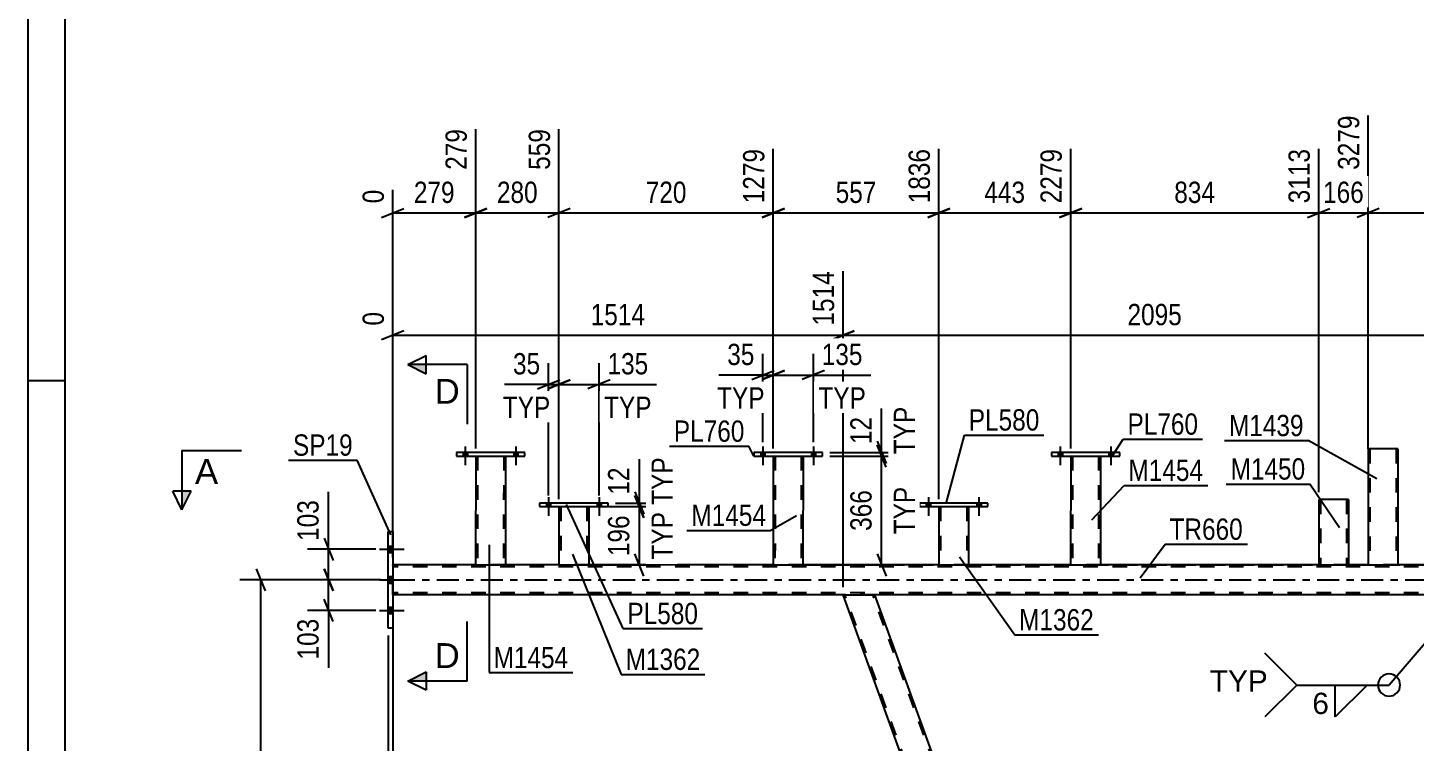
# Model space of a CAD drawing. Header units: millimetres. Extents: x -49 to 792, y -420 to 174.
# Drawn here: x -49.1 to 137.5, y -21.8 to 74.2 of the extents above; entities that cross this region are included whole.
import ezdxf

# ---------------------------------------------------------------- set-up
doc = ezdxf.new("R2010")
doc.units = ezdxf.units.MM
doc.linetypes.add('DXK_LINE_DOT2', pattern=[3.9198, 1.9599, -1.9599])
doc.linetypes.add('DXK_LINE_DOT3', pattern=[5.9187, 2.979, -0.9799, 0.9799, -0.9799])
doc.styles.add('Arial', font='ARIAL.TTF', dxfattribs={"height": 0.2})
doc.styles.add('Arial Narrow', font='ARIALN.TTF', dxfattribs={"height": 0.2})

# ---------------------------------------------------------------- blocks, each defined once
blk = doc.blocks.new('Unknown-122570535-1133')
at = {"color": 5, "linetype": 'Continuous'}
for p, q in [((-49.09, 173.75), (-49.09, -420.25)), ((-44.09, 168.75), (-44.09, -415.25)), ((-44.09, 26.75), (-49.09, 26.75))]:
    blk.add_line(p, q, dxfattribs=at)
blk = doc.blocks.new('Part-122570535-5252 - 5158')
at = {"color": 2, "linetype": 'Continuous'}
for p, q in [((124.5, 10.8), (124.5, 2)), ((128.5, 10.8), (124.5, 10.8)), ((128.5, 10.8), (128.5, 2)), ((124.5, 2), (128.5, 2))]:
    blk.add_line(p, q, dxfattribs=at)
at = {"color": 7, "linetype": 'DXK_LINE_DOT2'}
for p, q in [((124.74, 10.8), (124.74, 2)), ((128.24, 10.8), (128.26, 10.8)), ((128.26, 10.8), (128.26, 2)), ((128.24, 2), (128.21, 2)), ((128.24, 2), (128.21, 2)), ((128.26, 2), (128.24, 2)), ((128.24, 2), (128.26, 2))]:
    blk.add_line(p, q, dxfattribs=at)
blk = doc.blocks.new('Part-122570535-5257 - 5158')
at = {"color": 2, "linetype": 'Continuous'}
for p, q in [((88.55, 17.12), (88.55, 16.64)), ((97.75, 17.12), (88.55, 17.12)), ((97.75, 16.64), (97.75, 17.12)), ((88.55, 16.64), (97.75, 16.64))]:
    blk.add_line(p, q, dxfattribs=at)
blk = doc.blocks.new('Part-122570535-5328 - 5158')
at = {"color": 2, "linetype": 'Continuous'}
for p, q in [((104.94, -124), (60.54, -2)), ((60.54, -2), (64.8, -2)), ((107.65, -119.75), (64.8, -2))]:
    blk.add_line(p, q, dxfattribs=at)
at = {"color": 7, "linetype": 'DXK_LINE_DOT2'}
for p, q in [((105.2, -124), (60.8, -2)), ((108.95, -124), (64.54, -2))]:
    blk.add_line(p, q, dxfattribs=at)
blk = doc.blocks.new('Bolt-122570535-5348 - 5158')
at = {"linetype": 'Continuous'}
for points in [[(9.47, 16.64), (10.03, 16.64), (10.03, 17.12), (9.47, 17.12)], [(9.47, 16.64), (10.03, 16.64), (10.03, 17.12), (9.47, 17.12)], [(16.27, 16.64), (16.83, 16.64), (16.83, 17.12), (16.27, 17.12)], [(16.27, 16.64), (16.83, 16.64), (16.83, 17.12), (16.27, 17.12)]]:
    blk.add_hatch(color=1, dxfattribs=at).paths.add_polyline_path(points)
at = {"color": 1, "linetype": 'Continuous'}
for p, q in [((9.47, 17.12), (9.47, 16.64)), ((9.47, 17.12), (9.47, 16.64)), ((9.75, 17.92), (9.75, 15.4)), ((9.75, 17.92), (9.75, 15.4)), ((10.03, 17.12), (10.03, 16.64)), ((10.03, 17.12), (10.03, 16.64)), ((16.27, 17.12), (16.27, 16.64)), ((16.27, 17.12), (16.27, 16.64)), ((16.55, 17.92), (16.55, 15.4)), ((16.55, 17.92), (16.55, 15.4)), ((16.83, 17.12), (16.83, 16.64)), ((16.83, 17.12), (16.83, 16.64))]:
    blk.add_line(p, q, dxfattribs=at)
blk = doc.blocks.new('Part-122570535-5368 - 5158')
at = {"color": 2, "linetype": 'Continuous'}
for p, q in [((11.14, 2), (0, 2)), ((22.34, 2), (15.14, 2)), ((51.15, 2), (26.34, 2)), ((73.42, 2), (55.15, 2)), ((91.14, 2), (77.42, 2)), ((124.5, 2), (95.14, 2)), ((131.15, 2), (128.5, 2)), ((171.16, 2), (135.15, 2)), ((60.54, -2), (0, -2)), ((144.36, -2), (64.8, -2))]:
    blk.add_line(p, q, dxfattribs=at)
at = {"color": 7, "linetype": 'DXK_LINE_DOT2'}
for p, q in [((0, -2), (0, 2)), ((15.14, 2), (11.14, 2)), ((26.34, 2), (22.34, 2)), ((51.15, 2), (694.54, 2)), ((55.15, 2), (51.15, 2)), ((77.42, 2), (73.42, 2)), ((95.14, 2), (91.14, 2)), ((128.5, 2), (124.5, 2)), ((135.15, 2), (131.15, 2)), ((694.54, 1.76), (0, 1.76)), ((694.54, -1.76), (0, -1.76)), ((64.8, -2), (60.54, -2))]:
    blk.add_line(p, q, dxfattribs=at)
at = {"color": 7, "linetype": 'DXK_LINE_DOT3'}
blk.add_line((0, 0), (694.54, 0), dxfattribs=at)
blk = doc.blocks.new('Bolt-122570535-5424 - 5158')
at = {"linetype": 'Continuous'}
for points in [[(89.47, 16.64), (90.03, 16.64), (90.03, 17.12), (89.47, 17.12)], [(89.47, 16.64), (90.03, 16.64), (90.03, 17.12), (89.47, 17.12)], [(96.27, 16.64), (96.83, 16.64), (96.83, 17.12), (96.27, 17.12)], [(96.27, 16.64), (96.83, 16.64), (96.83, 17.12), (96.27, 17.12)]]:
    blk.add_hatch(color=1, dxfattribs=at).paths.add_polyline_path(points)
at = {"color": 1, "linetype": 'Continuous'}
for p, q in [((89.47, 17.12), (89.47, 16.64)), ((89.47, 17.12), (89.47, 16.64)), ((89.75, 17.92), (89.75, 15.4)), ((89.75, 17.92), (89.75, 15.4)), ((90.03, 17.12), (90.03, 16.64)), ((90.03, 17.12), (90.03, 16.64)), ((96.27, 17.12), (96.27, 16.64)), ((96.27, 17.12), (96.27, 16.64)), ((96.55, 17.92), (96.55, 15.4)), ((96.55, 17.92), (96.55, 15.4)), ((96.83, 17.12), (96.83, 16.64)), ((96.83, 17.12), (96.83, 16.64))]:
    blk.add_line(p, q, dxfattribs=at)
blk = doc.blocks.new('Part-122570535-5479 - 5158')
at = {"color": 2, "linetype": 'Continuous'}
for p, q in [((70.82, 10.32), (70.82, 9.84)), ((80.02, 10.32), (70.82, 10.32)), ((70.82, 9.84), (80.02, 9.84)), ((80.02, 9.84), (80.02, 10.32))]:
    blk.add_line(p, q, dxfattribs=at)
blk = doc.blocks.new('Part-122570535-5484 - 5158')
at = {"color": 2, "linetype": 'Continuous'}
for p, q in [((22.34, 9.84), (22.34, 2)), ((26.34, 9.84), (26.34, 2)), ((22.34, 2), (26.34, 2))]:
    blk.add_line(p, q, dxfattribs=at)
at = {"color": 7, "linetype": 'DXK_LINE_DOT2'}
for p, q in [((22.34, 9.84), (26.34, 9.84)), ((22.58, 9.84), (22.58, 2)), ((26.1, 9.84), (26.1, 2)), ((26.04, 2), (26.08, 2)), ((26.04, 2), (26.08, 2)), ((26.08, 2), (26.1, 2)), ((26.08, 2), (26.1, 2))]:
    blk.add_line(p, q, dxfattribs=at)
blk = doc.blocks.new('Part-122570535-5489 - 5158')
at = {"color": 2, "linetype": 'Continuous'}
for p, q in [((19.74, 10.32), (19.74, 9.84)), ((28.94, 10.32), (19.74, 10.32)), ((19.74, 9.84), (28.94, 9.84)), ((28.94, 9.84), (28.94, 10.32))]:
    blk.add_line(p, q, dxfattribs=at)
blk = doc.blocks.new('Bolt-122570535-5491 - 5158')
at = {"linetype": 'Continuous'}
for points in [[(71.74, 9.84), (72.3, 9.84), (72.3, 10.32), (71.74, 10.32)], [(71.74, 9.84), (72.3, 9.84), (72.3, 10.32), (71.74, 10.32)], [(78.54, 9.84), (79.1, 9.84), (79.1, 10.32), (78.54, 10.32)], [(78.54, 9.84), (79.1, 9.84), (79.1, 10.32), (78.54, 10.32)]]:
    blk.add_hatch(color=1, dxfattribs=at).paths.add_polyline_path(points)
at = {"color": 1, "linetype": 'Continuous'}
for p, q in [((71.74, 10.32), (71.74, 9.84)), ((71.74, 10.32), (71.74, 9.84)), ((72.02, 11.12), (72.02, 8.6)), ((72.02, 11.12), (72.02, 8.6)), ((72.3, 10.32), (72.3, 9.84)), ((72.3, 10.32), (72.3, 9.84)), ((78.54, 10.32), (78.54, 9.84)), ((78.54, 10.32), (78.54, 9.84)), ((78.82, 11.12), (78.82, 8.6)), ((78.82, 11.12), (78.82, 8.6)), ((79.1, 10.32), (79.1, 9.84)), ((79.1, 10.32), (79.1, 9.84))]:
    blk.add_line(p, q, dxfattribs=at)
blk = doc.blocks.new('Bolt-122570535-5524 - 5158')
at = {"linetype": 'Continuous'}
for points in [[(49.48, 16.64), (50.04, 16.64), (50.04, 17.12), (49.48, 17.12)], [(49.48, 16.64), (50.04, 16.64), (50.04, 17.12), (49.48, 17.12)], [(56.28, 16.64), (56.84, 16.64), (56.84, 17.12), (56.28, 17.12)], [(56.28, 16.64), (56.84, 16.64), (56.84, 17.12), (56.28, 17.12)]]:
    blk.add_hatch(color=1, dxfattribs=at).paths.add_polyline_path(points)
at = {"color": 1, "linetype": 'Continuous'}
for p, q in [((49.48, 17.12), (49.48, 16.64)), ((49.48, 17.12), (49.48, 16.64)), ((49.76, 17.92), (49.75, 15.4)), ((49.76, 17.92), (49.75, 15.4)), ((50.04, 17.12), (50.04, 16.64)), ((50.04, 17.12), (50.04, 16.64)), ((56.28, 17.12), (56.28, 16.64)), ((56.28, 17.12), (56.28, 16.64)), ((56.56, 17.92), (56.55, 15.4)), ((56.56, 17.92), (56.55, 15.4)), ((56.84, 17.12), (56.84, 16.64)), ((56.84, 17.12), (56.84, 16.64))]:
    blk.add_line(p, q, dxfattribs=at)
blk = doc.blocks.new('Bolt-122570535-5525 - 5158')
at = {"linetype": 'Continuous'}
for points in [[(20.66, 9.84), (21.22, 9.84), (21.22, 10.32), (20.66, 10.32)], [(20.66, 9.84), (21.22, 9.84), (21.22, 10.32), (20.66, 10.32)], [(27.46, 9.84), (28.02, 9.84), (28.02, 10.32), (27.46, 10.32)], [(27.46, 9.84), (28.02, 9.84), (28.02, 10.32), (27.46, 10.32)]]:
    blk.add_hatch(color=1, dxfattribs=at).paths.add_polyline_path(points)
at = {"color": 1, "linetype": 'Continuous'}
for p, q in [((20.66, 10.32), (20.66, 9.84)), ((20.66, 10.32), (20.66, 9.84)), ((20.94, 11.12), (20.94, 8.6)), ((20.94, 11.12), (20.94, 8.6)), ((21.22, 10.32), (21.22, 9.84)), ((21.22, 10.32), (21.22, 9.84)), ((27.46, 10.32), (27.46, 9.84)), ((27.46, 10.32), (27.46, 9.84)), ((27.74, 11.12), (27.74, 8.6)), ((27.74, 11.12), (27.74, 8.6)), ((28.02, 10.32), (28.02, 9.84)), ((28.02, 10.32), (28.02, 9.84))]:
    blk.add_line(p, q, dxfattribs=at)
blk = doc.blocks.new('Part-122570535-5530 - 5158')
at = {"color": 2, "linetype": 'Continuous'}
for p, q in [((73.42, 9.84), (73.42, 2)), ((77.42, 9.84), (77.42, 2)), ((73.42, 2), (77.42, 2))]:
    blk.add_line(p, q, dxfattribs=at)
at = {"color": 7, "linetype": 'DXK_LINE_DOT2'}
for p, q in [((73.42, 9.84), (77.42, 9.84)), ((73.66, 9.84), (73.66, 2)), ((77.18, 9.84), (77.18, 2)), ((77.12, 2), (77.16, 2)), ((77.12, 2), (77.16, 2)), ((77.16, 2), (77.18, 2)), ((77.16, 2), (77.18, 2))]:
    blk.add_line(p, q, dxfattribs=at)
blk = doc.blocks.new('Bolt-122570535-5547 - 5158')
at = {"linetype": 'Continuous'}
for points in [[(0, 3.66), (0, 4.54), (-0.64, 4.54), (-0.64, 3.66)], [(0, 3.66), (0, 4.54), (-0.64, 4.54), (-0.64, 3.66)], [(0, 3.66), (0, 4.54), (-0.64, 4.54), (-0.64, 3.66)], [(0, -0.44), (0, 0.44), (-0.64, 0.44), (-0.64, -0.44)], [(0, -0.44), (0, 0.44), (-0.64, 0.44), (-0.64, -0.44)], [(0, -4.54), (0, -3.66), (-0.64, -3.66), (-0.64, -4.54)], [(0, -4.54), (0, -3.66), (-0.64, -3.66), (-0.64, -4.54)], [(0, -4.54), (0, -3.66), (-0.64, -3.66), (-0.64, -4.54)]]:
    blk.add_hatch(color=1, dxfattribs=at).paths.add_polyline_path(points)
at = {"color": 1, "linetype": 'Continuous'}
for p, q in [((-1.8, 4.1), (1.52, 4.1)), ((-1.8, 4.1), (1.52, 4.1)), ((-1.8, 4.1), (1.52, 4.1)), ((-0.64, 4.54), (0, 4.54)), ((-0.64, 4.54), (0, 4.54)), ((-0.64, 4.54), (0, 4.54)), ((-0.64, 3.66), (0, 3.66)), ((-0.64, 3.66), (0, 3.66)), ((-0.64, 3.66), (0, 3.66)), ((-1.8, 0), (1.52, 0)), ((-0.64, 0.44), (0, 0.44)), ((-0.64, 0.44), (0, 0.44)), ((-1.8, 0), (1.52, 0)), ((-0.64, -0.44), (0, -0.44)), ((-0.64, -0.44), (0, -0.44)), ((-0.64, -3.66), (0, -3.66)), ((-0.64, -3.66), (0, -3.66)), ((-0.64, -3.66), (0, -3.66)), ((-1.8, -4.1), (1.52, -4.1)), ((-1.8, -4.1), (1.52, -4.1)), ((-1.8, -4.1), (1.52, -4.1)), ((-0.64, -4.54), (0, -4.54)), ((-0.64, -4.54), (0, -4.54)), ((-0.64, -4.54), (0, -4.54))]:
    blk.add_line(p, q, dxfattribs=at)
blk = doc.blocks.new('Part-122570535-5693 - 5158')
at = {"color": 2, "linetype": 'Continuous'}
for p, q in [((91.15, 16.64), (91.14, 2)), ((95.15, 16.64), (95.14, 2)), ((91.14, 2), (95.14, 2))]:
    blk.add_line(p, q, dxfattribs=at)
at = {"color": 7, "linetype": 'DXK_LINE_DOT2'}
for p, q in [((91.15, 16.64), (95.15, 16.64)), ((91.39, 16.64), (91.38, 2)), ((94.91, 16.64), (94.9, 2)), ((94.85, 2), (94.89, 2)), ((94.85, 2), (94.89, 2)), ((94.89, 2), (94.9, 2)), ((94.89, 2), (94.9, 2))]:
    blk.add_line(p, q, dxfattribs=at)
blk = doc.blocks.new('Part-122570535-5593 - 5158')
at = {"color": 2, "linetype": 'Continuous'}
for p, q in [((-0.64, -6.5), (-0.64, 6.5)), ((-0.64, 6.5), (0, 6.5)), ((0, 6.5), (0, -6.5)), ((0, -6.5), (-0.64, -6.5))]:
    blk.add_line(p, q, dxfattribs=at)
blk = doc.blocks.new('Part-122570535-5677 - 5158')
at = {"color": 2, "linetype": 'Continuous'}
for p, q in [((11.15, 16.64), (11.14, 2)), ((15.15, 16.64), (15.14, 2)), ((11.14, 2), (15.14, 2))]:
    blk.add_line(p, q, dxfattribs=at)
at = {"color": 7, "linetype": 'DXK_LINE_DOT2'}
for p, q in [((11.15, 16.64), (15.15, 16.64)), ((11.39, 16.64), (11.38, 2)), ((14.91, 16.64), (14.9, 2)), ((14.85, 2), (14.89, 2)), ((14.85, 2), (14.89, 2)), ((14.89, 2), (14.9, 2)), ((14.89, 2), (14.9, 2))]:
    blk.add_line(p, q, dxfattribs=at)
blk = doc.blocks.new('Part-122570535-5678 - 5158')
at = {"color": 2, "linetype": 'Continuous'}
for p, q in [((8.55, 17.12), (8.55, 16.64)), ((17.75, 17.12), (8.55, 17.12)), ((17.75, 16.64), (17.75, 17.12)), ((8.55, 16.64), (17.75, 16.64))]:
    blk.add_line(p, q, dxfattribs=at)
blk = doc.blocks.new('Part-122570535-5683 - 5158')
at = {"color": 2, "linetype": 'Continuous'}
for p, q in [((51.16, 16.64), (51.15, 2)), ((55.16, 16.64), (55.15, 2)), ((51.15, 2), (55.15, 2))]:
    blk.add_line(p, q, dxfattribs=at)
at = {"color": 7, "linetype": 'DXK_LINE_DOT2'}
for p, q in [((51.16, 16.64), (55.16, 16.64)), ((51.4, 16.64), (51.39, 2)), ((54.92, 16.64), (54.91, 2)), ((54.85, 2), (54.89, 2)), ((54.85, 2), (54.89, 2)), ((54.89, 2), (54.91, 2)), ((54.89, 2), (54.91, 2))]:
    blk.add_line(p, q, dxfattribs=at)
blk = doc.blocks.new('Part-122570535-5688 - 5158')
at = {"color": 2, "linetype": 'Continuous'}
for p, q in [((48.56, 17.12), (48.56, 16.64)), ((57.76, 17.12), (48.56, 17.12)), ((57.76, 16.64), (57.76, 17.12)), ((48.56, 16.64), (57.76, 16.64))]:
    blk.add_line(p, q, dxfattribs=at)
blk = doc.blocks.new('Part-122570535-5698 - 5158')
at = {"color": 2, "linetype": 'Continuous'}
for p, q in [((131.15, 17.6), (131.15, 2)), ((135.15, 17.6), (131.15, 17.6)), ((135.15, 17.6), (135.15, 2)), ((131.15, 2), (135.15, 2))]:
    blk.add_line(p, q, dxfattribs=at)
at = {"color": 7, "linetype": 'DXK_LINE_DOT2'}
for p, q in [((131.39, 17.6), (131.39, 2)), ((134.9, 17.6), (134.91, 17.6)), ((134.91, 17.6), (134.91, 2)), ((134.89, 2), (134.85, 2)), ((134.89, 2), (134.85, 2)), ((134.91, 2), (134.89, 2)), ((134.89, 2), (134.91, 2))]:
    blk.add_line(p, q, dxfattribs=at)
blk = doc.blocks.new('StraightDimension-122570535-6997 - 5158')
at = {"color": 7, "linetype": 'Continuous'}
blk.add_line((-0.64, -7.5), (-0.64, -165.41), dxfattribs=at)
blk = doc.blocks.new('StraightDimension-122570535-6708 - 5158')
at = {"color": 7, "linetype": 'Continuous'}
for p, q in [((60.54, -1), (60.54, 41.49)), ((0, 3), (0, 36)), ((1.5, 33.47), (-1.5, 32.27)), ((0, 32.87), (60.54, 32.87)), ((59.04, 32.27), (62.04, 33.47))]:
    blk.add_line(p, q, dxfattribs=at)
at = {"color": 0, "linetype": 'Continuous'}
for points in [[(59.94, 42.09), (55.74, 42.09), (55.74, 33.57), (59.94, 33.57)], [(-0.6, 36.6), (-4.8, 36.6), (-4.8, 33.57), (-0.6, 33.57)]]:
    blk.add_wipeout(points, dxfattribs=at)
at = {"color": 0}
blk.add_wipeout([(34.53, 33.62), (34.53, 37.82), (26.01, 37.82), (26.01, 33.62)], dxfattribs=at)
at = {"color": 3, "linetype": 'Continuous', "style": 'Arial Narrow'}
for s, height, p in [('1514', 2.863, (59.34, 34.17)), ('0', 2.86, (-1.2, 34.17))]:
    blk.add_text(s, height=height, rotation=90.0002, dxfattribs=at).set_placement(p)
at = {"color": 3, "style": 'Arial Narrow'}
blk.add_text('1514', height=2.863, dxfattribs=at).set_placement((26.61, 34.22))
blk = doc.blocks.new('StraightDimension-122570535-6975 - 5158')
at = {"color": 7, "linetype": 'Continuous'}
blk.add_line((0, -3), (0, -69.27), dxfattribs=at)
blk = doc.blocks.new('StraightDimension-122570535-6773 - 5158')
at = {"color": 7, "linetype": 'Continuous'}
for p, q in [((-2.3, 0), (-11.48, 0)), ((-9.23, 1.5), (-8.03, -1.5)), ((-8.63, -4.1), (-8.63, 0)), ((-8.03, -5.6), (-9.23, -2.6)), ((-2.3, -4.1), (-11.48, -4.1))]:
    blk.add_line(p, q, dxfattribs=at)
at = {"color": 0}
blk.add_wipeout([(-9.38, -4.63), (-13.58, -4.63), (-13.58, -11.31), (-9.38, -11.31)], dxfattribs=at)
at = {"color": 7, "linetype": 'Continuous'}
blk.add_line((-8.63, -4.1), (-8.63, -11.83), dxfattribs=at)
blk.add_line((-8.63, -4.1), (-8.63, -11.83), dxfattribs=at)
at = {"color": 3, "style": 'Arial Narrow'}
blk.add_text('103', height=2.863, rotation=90.0002, dxfattribs=at).set_placement((-9.98, -10.71))
blk = doc.blocks.new('StraightDimension-122570535-39554 - 5158')
at = {"color": 7, "linetype": 'Continuous'}
for p, q in [((66.33, 15.14), (65.13, 18.14)), ((58.76, 16.64), (68.13, 16.64)), ((65.73, 2), (65.73, 16.64)), ((56.15, 2), (68.13, 2)), ((65.13, 3.5), (66.33, 0.5))]:
    blk.add_line(p, q, dxfattribs=at)
at = {"color": 0, "linetype": 'Continuous'}
blk.add_wipeout([(70.83, 13.11), (66.63, 13.11), (66.63, 5.52), (70.83, 5.52)], dxfattribs=at)
at = {"color": 0}
blk.add_wipeout([(64.98, 12.66), (60.78, 12.66), (60.78, 5.98), (64.98, 5.98)], dxfattribs=at)
at = {"color": 3, "style": 'Arial Narrow'}
blk.add_text('366', height=2.863, rotation=90.0002, dxfattribs=at).set_placement((64.38, 6.58))
at = {"color": 3, "linetype": 'Continuous', "style": 'Arial Narrow'}
blk.add_text('TYP', height=2.863, rotation=90.0002, dxfattribs=at).set_placement((70.23, 6.12))
blk = doc.blocks.new('StraightDimension-122570535-6964 - 5158')
at = {"color": 7, "linetype": 'Continuous'}
for p, q in [((32.55, 11.34), (33.75, 8.34)), ((27.34, 9.84), (35.55, 9.84)), ((33.15, 2), (33.15, 9.84)), ((27.34, 2), (35.55, 2)), ((33.75, 0.5), (32.55, 3.5))]:
    blk.add_line(p, q, dxfattribs=at)
at = {"color": 0, "linetype": 'Continuous'}
blk.add_wipeout([(38.25, 9.72), (34.05, 9.72), (34.05, 2.13), (38.25, 2.13)], dxfattribs=at)
at = {"color": 0}
blk.add_wipeout([(32.4, 9.26), (28.2, 9.26), (28.2, 2.58), (32.4, 2.58)], dxfattribs=at)
at = {"color": 3, "style": 'Arial Narrow'}
blk.add_text('196', height=2.863, rotation=90.0002, dxfattribs=at).set_placement((31.8, 3.18))
at = {"color": 3, "linetype": 'Continuous', "style": 'Arial Narrow'}
blk.add_text('TYP', height=2.863, rotation=90.0002, dxfattribs=at).set_placement((37.65, 2.73))
blk = doc.blocks.new('StraightDimension-122570535-39597 - 5158')
at = {"color": 7, "linetype": 'Continuous'}
for p, q in [((22.34, 10.84), (22.34, 29.11)), ((27.74, 11.32), (27.74, 29.11)), ((20.84, 25.66), (23.84, 26.86)), ((22.34, 26.26), (27.74, 26.26)), ((29.24, 26.86), (26.24, 25.66))]:
    blk.add_line(p, q, dxfattribs=at)
at = {"color": 0}
blk.add_wipeout([(34.95, 27.01), (34.95, 31.21), (28.27, 31.21), (28.27, 27.01)], dxfattribs=at)
at = {"color": 7, "linetype": 'Continuous'}
blk.add_line((27.74, 26.26), (35.47, 26.26), dxfattribs=at)
at = {"color": 3, "style": 'Arial Narrow'}
blk.add_text('135', height=2.863, dxfattribs=at).set_placement((28.87, 27.61))
at = {"color": 0, "linetype": 'Continuous'}
blk.add_wipeout([(35.4, 21.16), (35.4, 25.36), (27.81, 25.36), (27.81, 21.16)], dxfattribs=at)
at = {"color": 7, "linetype": 'Continuous'}
blk.add_line((27.74, 26.26), (35.47, 26.26), dxfattribs=at)
at = {"color": 3, "linetype": 'Continuous', "style": 'Arial Narrow'}
blk.add_text('TYP', height=2.863, dxfattribs=at).set_placement((28.41, 21.76))
blk = doc.blocks.new('StraightDimension-122570535-6956 - 5158')
at = {"color": 7, "linetype": 'Continuous'}
for p, q in [((32.55, 11.82), (33.75, 8.82)), ((33.75, 8.34), (32.55, 11.34)), ((27.34, 9.84), (35.55, 9.84)), ((29.94, 10.32), (35.55, 10.32)), ((33.15, 9.84), (33.15, 10.32))]:
    blk.add_line(p, q, dxfattribs=at)
at = {"color": 0}
blk.add_wipeout([(32.4, 15.7), (28.2, 15.7), (28.2, 10.85), (32.4, 10.85)], dxfattribs=at)
at = {"color": 7, "linetype": 'Continuous'}
blk.add_line((33.15, 10.32), (33.15, 16.23), dxfattribs=at)
at = {"color": 3, "style": 'Arial Narrow'}
blk.add_text('12', height=2.863, rotation=90.0002, dxfattribs=at).set_placement((31.8, 11.45))
at = {"color": 0, "linetype": 'Continuous'}
blk.add_wipeout([(38.25, 17.07), (34.05, 17.07), (34.05, 9.48), (38.25, 9.48)], dxfattribs=at)
at = {"color": 7, "linetype": 'Continuous'}
blk.add_line((33.15, 10.32), (33.15, 16.23), dxfattribs=at)
at = {"color": 3, "linetype": 'Continuous', "style": 'Arial Narrow'}
blk.add_text('TYP', height=2.863, rotation=90.0002, dxfattribs=at).set_placement((37.65, 10.08))
blk = doc.blocks.new('StraightDimension-122570535-7022 - 5158')
at = {"color": 7, "linetype": 'Continuous'}
for p, q in [((-17.13, -1.5), (-18.33, 1.5)), ((-1.64, 0), (-20.58, 0)), ((-17.73, -126), (-17.73, 0))]:
    blk.add_line(p, q, dxfattribs=at)
blk = doc.blocks.new('StraightDimension-122570535-39187 - 5158')
at = {"color": 7, "linetype": 'Continuous'}
for p, q in [((22.34, 10.84), (22.34, 60.58)), ((51.16, 17.64), (51.16, 57.91)), ((23.84, 49.9), (20.84, 48.7)), ((22.34, 49.3), (51.16, 49.3)), ((49.66, 48.7), (52.66, 49.9))]:
    blk.add_line(p, q, dxfattribs=at)
at = {"color": 0, "linetype": 'Continuous'}
blk.add_wipeout([(50.56, 58.51), (46.36, 58.51), (46.36, 50), (50.56, 50)], dxfattribs=at)
at = {"color": 0}
blk.add_wipeout([(40.09, 50.05), (40.09, 54.25), (33.41, 54.25), (33.41, 50.05)], dxfattribs=at)
at = {"color": 3, "linetype": 'Continuous', "style": 'Arial Narrow'}
blk.add_text('1279', height=2.863, rotation=90.0002, dxfattribs=at).set_placement((49.96, 50.6))
at = {"color": 3, "style": 'Arial Narrow'}
blk.add_text('720', height=2.863, dxfattribs=at).set_placement((34.01, 50.65))
blk = doc.blocks.new('StraightDimension-122570535-6695 - 5158')
at = {"color": 7, "linetype": 'Continuous'}
for p, q in [((60.54, -1), (60.54, 41.49)), ((144.36, -1), (144.36, 41.49)), ((62.04, 33.47), (59.04, 32.27)), ((60.54, 32.87), (144.36, 32.87)), ((142.86, 32.27), (145.86, 33.47))]:
    blk.add_line(p, q, dxfattribs=at)
at = {"color": 0, "linetype": 'Continuous'}
blk.add_wipeout([(143.76, 42.09), (139.56, 42.09), (139.56, 33.57), (143.76, 33.57)], dxfattribs=at)
at = {"color": 0}
blk.add_wipeout([(106.7, 33.62), (106.7, 37.82), (98.19, 37.82), (98.19, 33.62)], dxfattribs=at)
at = {"color": 3, "linetype": 'Continuous', "style": 'Arial Narrow'}
blk.add_text('3609', height=2.863, rotation=90.0002, dxfattribs=at).set_placement((143.16, 34.17))
at = {"color": 3, "style": 'Arial Narrow'}
blk.add_text('2095', height=2.863, dxfattribs=at).set_placement((98.79, 34.22))
blk = doc.blocks.new('StraightDimension-122570535-6783 - 5158')
at = {"color": 7, "linetype": 'Continuous'}
for p, q in [((-9.23, 5.6), (-8.03, 2.6)), ((-2.3, 4.1), (-11.48, 4.1)), ((-8.63, 0), (-8.63, 4.1)), ((-2.3, 0), (-11.48, 0)), ((-8.03, -1.5), (-9.23, 1.5))]:
    blk.add_line(p, q, dxfattribs=at)
at = {"color": 0}
blk.add_wipeout([(-9.38, 11.31), (-13.58, 11.31), (-13.58, 4.62), (-9.38, 4.62)], dxfattribs=at)
at = {"color": 7, "linetype": 'Continuous'}
blk.add_line((-8.63, 4.1), (-8.63, 11.83), dxfattribs=at)
blk.add_line((-8.63, 4.1), (-8.63, 11.83), dxfattribs=at)
at = {"color": 3, "style": 'Arial Narrow'}
blk.add_text('103', height=2.863, rotation=90.0002, dxfattribs=at).set_placement((-9.98, 5.23))
blk = doc.blocks.new('StraightDimension-122570535-39182 - 5158')
at = {"color": 7, "linetype": 'Continuous'}
for p, q in [((131.15, 17.61), (131.15, 62.41)), ((171.16, 16.84), (171.16, 62.41)), ((132.65, 49.9), (129.65, 48.7)), ((131.15, 49.3), (171.16, 49.3)), ((169.66, 48.7), (172.66, 49.9))]:
    blk.add_line(p, q, dxfattribs=at)
at = {"color": 0, "linetype": 'Continuous'}
blk.add_wipeout([(170.56, 63.01), (166.36, 63.01), (166.36, 54.5), (170.56, 54.5)], dxfattribs=at)
at = {"color": 0}
blk.add_wipeout([(155.41, 50.05), (155.41, 54.25), (146.9, 54.25), (146.9, 50.05)], dxfattribs=at)
at = {"color": 3, "linetype": 'Continuous', "style": 'Arial Narrow'}
blk.add_text('4279', height=2.863, rotation=90.0002, dxfattribs=at).set_placement((169.96, 55.1))
at = {"color": 3, "style": 'Arial Narrow'}
blk.add_text('1000', height=2.863, dxfattribs=at).set_placement((147.5, 50.65))
blk = doc.blocks.new('StraightDimension-122570535-39183 - 5158')
at = {"color": 7, "linetype": 'Continuous'}
for p, q in [((131.15, 17.61), (131.15, 62.41)), ((124.5, 11.8), (124.5, 57.91)), ((123, 48.7), (126, 49.9)), ((124.5, 49.3), (131.15, 49.3)), ((132.65, 49.9), (129.65, 48.7))]:
    blk.add_line(p, q, dxfattribs=at)
at = {"color": 0}
blk.add_wipeout([(131.17, 50.05), (131.17, 54.25), (124.49, 54.25), (124.49, 50.05)], dxfattribs=at)
at = {"color": 3, "style": 'Arial Narrow'}
blk.add_text('166', height=2.863, dxfattribs=at).set_placement((125.09, 50.65))
at = {"color": 0, "linetype": 'Continuous'}
blk.add_wipeout([(130.55, 63.01), (126.35, 63.01), (126.35, 54.5), (130.55, 54.5)], dxfattribs=at)
at = {"color": 3, "linetype": 'Continuous', "style": 'Arial Narrow'}
blk.add_text('3279', height=2.863, rotation=90.0002, dxfattribs=at).set_placement((129.95, 55.1))
blk = doc.blocks.new('StraightDimension-122570535-39184 - 5158')
at = {"color": 7, "linetype": 'Continuous'}
for p, q in [((91.15, 17.63), (91.15, 57.91)), ((124.5, 11.8), (124.5, 57.91)), ((92.65, 49.9), (89.65, 48.7)), ((91.15, 49.3), (124.5, 49.3)), ((123, 48.7), (126, 49.9))]:
    blk.add_line(p, q, dxfattribs=at)
at = {"color": 0, "linetype": 'Continuous'}
blk.add_wipeout([(123.9, 58.51), (119.7, 58.51), (119.7, 50), (123.9, 50)], dxfattribs=at)
at = {"color": 0}
blk.add_wipeout([(111.17, 50.05), (111.17, 54.25), (104.48, 54.25), (104.48, 50.05)], dxfattribs=at)
at = {"color": 3, "linetype": 'Continuous', "style": 'Arial Narrow'}
blk.add_text('3113', height=2.863, rotation=90.0002, dxfattribs=at).set_placement((123.3, 50.6))
at = {"color": 3, "style": 'Arial Narrow'}
blk.add_text('834', height=2.863, dxfattribs=at).set_placement((105.08, 50.65))
blk = doc.blocks.new('StraightDimension-122570535-39185 - 5158')
at = {"color": 7, "linetype": 'Continuous'}
for p, q in [((73.42, 10.84), (73.42, 57.91)), ((91.15, 17.63), (91.15, 57.91)), ((74.92, 49.9), (71.92, 48.7)), ((73.42, 49.3), (91.15, 49.3)), ((89.65, 48.7), (92.65, 49.9))]:
    blk.add_line(p, q, dxfattribs=at)
at = {"color": 0}
blk.add_wipeout([(85.63, 50.05), (85.63, 54.25), (78.94, 54.25), (78.94, 50.05)], dxfattribs=at)
at = {"color": 3, "style": 'Arial Narrow'}
blk.add_text('443', height=2.863, dxfattribs=at).set_placement((79.54, 50.65))
at = {"color": 0, "linetype": 'Continuous'}
blk.add_wipeout([(90.55, 58.51), (86.35, 58.51), (86.35, 50), (90.55, 50)], dxfattribs=at)
at = {"color": 3, "linetype": 'Continuous', "style": 'Arial Narrow'}
blk.add_text('2279', height=2.863, rotation=90.0002, dxfattribs=at).set_placement((89.95, 50.6))
blk = doc.blocks.new('StraightDimension-122570535-39186 - 5158')
at = {"color": 7, "linetype": 'Continuous'}
for p, q in [((51.16, 17.64), (51.16, 57.91)), ((73.42, 10.84), (73.42, 57.91)), ((52.66, 49.9), (49.66, 48.7)), ((51.16, 49.3), (73.42, 49.3)), ((71.92, 48.7), (74.92, 49.9))]:
    blk.add_line(p, q, dxfattribs=at)
at = {"color": 0, "linetype": 'Continuous'}
blk.add_wipeout([(72.82, 58.51), (68.62, 58.51), (68.62, 50), (72.82, 50)], dxfattribs=at)
at = {"color": 0}
blk.add_wipeout([(65.63, 50.05), (65.63, 54.25), (58.95, 54.25), (58.95, 50.05)], dxfattribs=at)
at = {"color": 3, "linetype": 'Continuous', "style": 'Arial Narrow'}
blk.add_text('1836', height=2.863, rotation=90.0002, dxfattribs=at).set_placement((72.22, 50.6))
at = {"color": 3, "style": 'Arial Narrow'}
blk.add_text('557', height=2.863, dxfattribs=at).set_placement((59.55, 50.65))
blk = doc.blocks.new('StraightDimension-122570535-39188 - 5158')
at = {"color": 7, "linetype": 'Continuous'}
for p, q in [((11.15, 17.64), (11.15, 60.58)), ((22.34, 10.84), (22.34, 60.58)), ((9.65, 48.7), (12.65, 49.9)), ((11.15, 49.3), (22.34, 49.3)), ((23.84, 49.9), (20.84, 48.7))]:
    blk.add_line(p, q, dxfattribs=at)
at = {"color": 0}
blk.add_wipeout([(20.09, 50.05), (20.09, 54.25), (13.4, 54.25), (13.4, 50.05)], dxfattribs=at)
at = {"color": 3, "style": 'Arial Narrow'}
blk.add_text('280', height=2.863, dxfattribs=at).set_placement((14, 50.65))
at = {"color": 0, "linetype": 'Continuous'}
blk.add_wipeout([(21.74, 61.18), (17.54, 61.18), (17.54, 54.5), (21.74, 54.5)], dxfattribs=at)
at = {"color": 3, "linetype": 'Continuous', "style": 'Arial Narrow'}
blk.add_text('559', height=2.863, rotation=90.0002, dxfattribs=at).set_placement((21.14, 55.1))
blk = doc.blocks.new('StraightDimension-122570535-39189 - 5158')
at = {"color": 7, "linetype": 'Continuous'}
for p, q in [((11.15, 17.64), (11.15, 60.58)), ((0, 3), (0, 52.43)), ((-1.5, 48.7), (1.5, 49.9)), ((0, 49.3), (11.15, 49.3)), ((12.65, 49.9), (9.65, 48.7))]:
    blk.add_line(p, q, dxfattribs=at)
at = {"color": 0}
blk.add_wipeout([(8.92, 50.05), (8.92, 54.25), (2.23, 54.25), (2.23, 50.05)], dxfattribs=at)
at = {"color": 0, "linetype": 'Continuous'}
blk.add_wipeout([(-0.6, 53.03), (-4.8, 53.03), (-4.8, 50), (-0.6, 50)], dxfattribs=at)
at = {"color": 3, "linetype": 'Continuous', "style": 'Arial Narrow'}
blk.add_text('0', height=2.86, rotation=90.0002, dxfattribs=at).set_placement((-1.2, 50.6))
at = {"color": 3, "style": 'Arial Narrow'}
blk.add_text('279', height=2.863, dxfattribs=at).set_placement((2.83, 50.65))
at = {"color": 0, "linetype": 'Continuous'}
blk.add_wipeout([(10.55, 61.18), (6.35, 61.18), (6.35, 54.5), (10.55, 54.5)], dxfattribs=at)
at = {"color": 3, "linetype": 'Continuous', "style": 'Arial Narrow'}
blk.add_text('279', height=2.863, rotation=90.0002, dxfattribs=at).set_placement((9.95, 55.1))
blk = doc.blocks.new('StraightDimension-122570535-39553 - 5158')
at = {"color": 7, "linetype": 'Continuous'}
for p, q in [((58.76, 17.12), (68.13, 17.12)), ((65.13, 18.62), (66.33, 15.62)), ((66.33, 15.14), (65.13, 18.14)), ((65.73, 16.64), (65.73, 17.12)), ((58.76, 16.64), (68.13, 16.64))]:
    blk.add_line(p, q, dxfattribs=at)
at = {"color": 0}
blk.add_wipeout([(64.98, 22.5), (60.78, 22.5), (60.78, 17.64), (64.98, 17.64)], dxfattribs=at)
at = {"color": 7, "linetype": 'Continuous'}
blk.add_line((65.73, 17.12), (65.73, 23.02), dxfattribs=at)
at = {"color": 3, "style": 'Arial Narrow'}
blk.add_text('12', height=2.863, rotation=90.0002, dxfattribs=at).set_placement((64.38, 18.24))
at = {"color": 0, "linetype": 'Continuous'}
blk.add_wipeout([(70.83, 23.86), (66.63, 23.86), (66.63, 16.28), (70.83, 16.28)], dxfattribs=at)
at = {"color": 7, "linetype": 'Continuous'}
blk.add_line((65.73, 17.12), (65.73, 23.02), dxfattribs=at)
at = {"color": 3, "linetype": 'Continuous', "style": 'Arial Narrow'}
blk.add_text('TYP', height=2.863, rotation=90.0002, dxfattribs=at).set_placement((70.23, 16.88))
blk = doc.blocks.new('StraightDimension-122570535-39572 - 5158')
at = {"color": 7, "linetype": 'Continuous'}
for p, q in [((51.16, 17.64), (51.16, 30.36)), ((56.56, 18.49), (56.56, 30.36)), ((49.66, 26.91), (52.66, 28.11)), ((58.06, 28.11), (55.06, 26.91)), ((51.16, 27.51), (56.56, 27.51))]:
    blk.add_line(p, q, dxfattribs=at)
at = {"color": 0}
blk.add_wipeout([(63.77, 28.26), (63.77, 32.46), (57.08, 32.46), (57.08, 28.26)], dxfattribs=at)
at = {"color": 7, "linetype": 'Continuous'}
blk.add_line((56.56, 27.51), (64.29, 27.51), dxfattribs=at)
at = {"color": 3, "style": 'Arial Narrow'}
blk.add_text('135', height=2.863, dxfattribs=at).set_placement((57.68, 28.86))
at = {"color": 0, "linetype": 'Continuous'}
blk.add_wipeout([(64.22, 22.41), (64.22, 26.61), (56.63, 26.61), (56.63, 22.41)], dxfattribs=at)
at = {"color": 7, "linetype": 'Continuous'}
blk.add_line((56.56, 27.51), (64.29, 27.51), dxfattribs=at)
at = {"color": 3, "linetype": 'Continuous', "style": 'Arial Narrow'}
blk.add_text('TYP', height=2.863, dxfattribs=at).set_placement((57.23, 23.01))
blk = doc.blocks.new('StraightDimension-122570535-39573 - 5158')
at = {"color": 7, "linetype": 'Continuous'}
for p, q in [((49.76, 18.49), (49.76, 30.36)), ((51.16, 17.64), (51.16, 30.36)), ((48.26, 26.91), (51.26, 28.11)), ((52.66, 28.11), (49.66, 26.91)), ((49.76, 27.51), (51.16, 27.51))]:
    blk.add_line(p, q, dxfattribs=at)
at = {"color": 0}
blk.add_wipeout([(49.23, 28.26), (49.23, 32.46), (44.37, 32.46), (44.37, 28.26)], dxfattribs=at)
at = {"color": 7, "linetype": 'Continuous'}
blk.add_line((49.76, 27.51), (43.85, 27.51), dxfattribs=at)
at = {"color": 3, "style": 'Arial Narrow'}
blk.add_text('35', height=2.863, dxfattribs=at).set_placement((44.97, 28.86))
at = {"color": 0, "linetype": 'Continuous'}
blk.add_wipeout([(50.6, 22.41), (50.6, 26.61), (43.01, 26.61), (43.01, 22.41)], dxfattribs=at)
at = {"color": 7, "linetype": 'Continuous'}
blk.add_line((49.76, 27.51), (43.85, 27.51), dxfattribs=at)
at = {"color": 3, "linetype": 'Continuous', "style": 'Arial Narrow'}
blk.add_text('TYP', height=2.863, dxfattribs=at).set_placement((43.61, 23.01))
blk = doc.blocks.new('StraightDimension-122570535-39598 - 5158')
at = {"color": 7, "linetype": 'Continuous'}
for p, q in [((20.94, 11.32), (20.94, 29.11)), ((22.34, 10.84), (22.34, 29.11)), ((19.44, 25.66), (22.44, 26.86)), ((23.84, 26.86), (20.84, 25.66)), ((20.94, 26.26), (22.34, 26.26))]:
    blk.add_line(p, q, dxfattribs=at)
at = {"color": 0}
blk.add_wipeout([(20.42, 27.01), (20.42, 31.21), (15.56, 31.21), (15.56, 27.01)], dxfattribs=at)
at = {"color": 7, "linetype": 'Continuous'}
blk.add_line((20.94, 26.26), (15.03, 26.26), dxfattribs=at)
at = {"color": 3, "style": 'Arial Narrow'}
blk.add_text('35', height=2.863, dxfattribs=at).set_placement((16.16, 27.61))
at = {"color": 0, "linetype": 'Continuous'}
blk.add_wipeout([(21.78, 21.16), (21.78, 25.36), (14.19, 25.36), (14.19, 21.16)], dxfattribs=at)
at = {"color": 7, "linetype": 'Continuous'}
blk.add_line((20.94, 26.26), (15.03, 26.26), dxfattribs=at)
at = {"color": 3, "linetype": 'Continuous', "style": 'Arial Narrow'}
blk.add_text('TYP', height=2.863, dxfattribs=at).set_placement((14.79, 21.76))
blk = doc.blocks.new('Mark-122570535-5248 - 5158')
at = {"color": 0}
blk.add_wipeout([(122.7, 13.47), (122.7, 16.47), (112.65, 16.47), (112.65, 13.47)], dxfattribs=at)
blk.add_wipeout([(122.7, 13.47), (122.7, 16.47), (112.65, 16.47), (112.65, 13.47)], dxfattribs=at)
at = {"color": 30, "linetype": 'Continuous'}
for p in [(112.05, 12.87), (127.28, 7.01)]:
    blk.add_line(p, (123.3, 12.87), dxfattribs=at)
at = {"color": 3, "style": 'Arial Narrow'}
blk.add_text('M1450', height=2.863, dxfattribs=at).set_placement((112.65, 13.47))
blk = doc.blocks.new('Mark-122570535-5253 - 5158')
at = {"color": 0}
blk.add_wipeout([(108.29, 19.5), (108.29, 22.5), (98.79, 22.5), (98.79, 19.5)], dxfattribs=at)
blk.add_wipeout([(108.29, 19.5), (108.29, 22.5), (98.79, 22.5), (98.79, 19.5)], dxfattribs=at)
at = {"color": 30, "linetype": 'Continuous'}
for p, q in [((96.91, 16.89), (98.19, 18.9)), ((98.19, 18.9), (108.89, 18.9))]:
    blk.add_line(p, q, dxfattribs=at)
at = {"color": 3, "style": 'Arial Narrow'}
blk.add_text('PL760', height=2.863, dxfattribs=at).set_placement((98.79, 19.5))
blk = doc.blocks.new('SectionMark-122570535-7075 - 5158')
at = {"linetype": 'Continuous'}
for points in [[(4.5, 28.92), (4.5, 27.67), (2, 28.92)], [(4.5, -12.35), (4.5, -13.6), (2, -13.6)]]:
    blk.add_hatch(color=6, dxfattribs=at).paths.add_polyline_path(points)
at = {"color": 6, "linetype": 'Continuous'}
for p, q in [((2, 28.92), (4.5, 30.17)), ((4.5, 27.67), (4.5, 30.17)), ((10, 28.92), (2, 28.92)), ((2, 28.92), (4.5, 27.67)), ((10, 28.92), (10, 20.92)), ((10, -13.6), (10, -5.6)), ((2, -13.6), (4.5, -12.35)), ((4.5, -12.35), (4.5, -14.85)), ((10, -13.6), (2, -13.6)), ((4.5, -14.85), (2, -13.6))]:
    blk.add_line(p, q, dxfattribs=at)
at = {"color": 0, "linetype": 'Continuous'}
for points in [[(9, 23.67), (9, 27.17), (5.63, 27.17), (5.63, 23.67)], [(9, -11.85), (9, -8.35), (5.63, -8.35), (5.63, -11.85)]]:
    blk.add_wipeout(points, dxfattribs=at)
at = {"color": 3, "linetype": 'Continuous', "style": 'Arial'}
for p in [(5.63, 23.67), (5.63, -11.85)]:
    blk.add_text('D', height=3.34, dxfattribs=at).set_placement(p)
blk = doc.blocks.new('Mark-122570535-5364 - 5158')
at = {"color": 0}
blk.add_wipeout([(114.31, 5.38), (114.31, 8.38), (104.44, 8.38), (104.44, 5.38)], dxfattribs=at)
blk.add_wipeout([(114.31, 5.38), (114.31, 8.38), (104.44, 8.38), (104.44, 5.38)], dxfattribs=at)
at = {"color": 30, "linetype": 'Continuous'}
for p, q in [((100.5, 0.27), (103.84, 4.78)), ((103.84, 4.78), (114.91, 4.78))]:
    blk.add_line(p, q, dxfattribs=at)
at = {"color": 3, "style": 'Arial Narrow'}
blk.add_text('TR660', height=2.863, dxfattribs=at).set_placement((104.44, 5.38))
blk = doc.blocks.new('SectionMark-122570535-7071 - 5158')
at = {"linetype": 'Continuous'}
blk.add_hatch(color=6, dxfattribs=at).paths.add_polyline_path([(-28.35, 11.9), (-27.1, 11.9), (-28.35, 9.4)])
at = {"color": 6, "linetype": 'Continuous'}
for p, q in [((-28.35, 17.4), (-20.35, 17.4)), ((-28.35, 17.4), (-28.35, 9.4)), ((-28.35, 9.4), (-29.6, 11.9)), ((-27.1, 11.9), (-29.6, 11.9)), ((-28.35, 9.4), (-27.1, 11.9))]:
    blk.add_line(p, q, dxfattribs=at)
at = {"color": 0, "linetype": 'Continuous'}
blk.add_wipeout([(-23.49, 12.9), (-23.49, 16.4), (-26.6, 16.4), (-26.6, 12.9)], dxfattribs=at)
at = {"color": 3, "linetype": 'Continuous', "style": 'Arial'}
blk.add_text('A', height=3.34, dxfattribs=at).set_placement((-26.6, 12.9))
blk = doc.blocks.new('Mark-122570535-5673 - 5158')
at = {"color": 0}
blk.add_wipeout([(23.6, -11.87), (23.6, -8.87), (13.55, -8.87), (13.55, -11.87)], dxfattribs=at)
blk.add_wipeout([(23.6, -11.87), (23.6, -8.87), (13.55, -8.87), (13.55, -11.87)], dxfattribs=at)
at = {"color": 30, "linetype": 'Continuous'}
for p, q in [((12.95, 4.7), (12.95, -12.47)), ((12.95, -12.47), (24.2, -12.47))]:
    blk.add_line(p, q, dxfattribs=at)
at = {"color": 3, "style": 'Arial Narrow'}
blk.add_text('M1454', height=2.863, dxfattribs=at).set_placement((13.55, -11.87))
blk = doc.blocks.new('Mark-122570535-5475 - 5158')
at = {"color": 0}
blk.add_wipeout([(86.96, 20.06), (86.96, 23.06), (77.45, 23.06), (77.45, 20.06)], dxfattribs=at)
blk.add_wipeout([(86.96, 20.06), (86.96, 23.06), (77.45, 23.06), (77.45, 20.06)], dxfattribs=at)
at = {"color": 30, "linetype": 'Continuous'}
for p, q in [((74.42, 10.24), (76.85, 19.46)), ((76.85, 19.46), (87.56, 19.46))]:
    blk.add_line(p, q, dxfattribs=at)
at = {"color": 3, "style": 'Arial Narrow'}
blk.add_text('PL580', height=2.863, dxfattribs=at).set_placement((77.45, 20.06))
blk = doc.blocks.new('Mark-122570535-5480 - 5158')
at = {"color": 0}
blk.add_wipeout([(41.36, -12.11), (41.36, -9.11), (31.31, -9.11), (31.31, -12.11)], dxfattribs=at)
blk.add_wipeout([(41.36, -12.11), (41.36, -9.11), (31.31, -9.11), (31.31, -12.11)], dxfattribs=at)
at = {"color": 30, "linetype": 'Continuous'}
for p, q in [((24.15, 3.45), (30.71, -12.71)), ((30.71, -12.71), (41.96, -12.71))]:
    blk.add_line(p, q, dxfattribs=at)
at = {"color": 3, "style": 'Arial Narrow'}
blk.add_text('M1362', height=2.863, dxfattribs=at).set_placement((31.31, -12.11))
blk = doc.blocks.new('Mark-122570535-5485 - 5158')
at = {"color": 0}
blk.add_wipeout([(41.05, -5.95), (41.05, -2.95), (31.55, -2.95), (31.55, -5.95)], dxfattribs=at)
blk.add_wipeout([(41.05, -5.95), (41.05, -2.95), (31.55, -2.95), (31.55, -5.95)], dxfattribs=at)
at = {"color": 30, "linetype": 'Continuous'}
for p, q in [((23.33, 10.13), (30.95, -6.55)), ((30.95, -6.55), (41.65, -6.55))]:
    blk.add_line(p, q, dxfattribs=at)
at = {"color": 3, "style": 'Arial Narrow'}
blk.add_text('PL580', height=2.863, dxfattribs=at).set_placement((31.55, -5.95))
blk = doc.blocks.new('Mark-122570535-5526 - 5158')
at = {"color": 0}
blk.add_wipeout([(94.27, -6.8), (94.27, -3.8), (84.22, -3.8), (84.22, -6.8)], dxfattribs=at)
blk.add_wipeout([(94.27, -6.8), (94.27, -3.8), (84.22, -3.8), (84.22, -6.8)], dxfattribs=at)
at = {"color": 30, "linetype": 'Continuous'}
for p, q in [((76.2, 3.1), (83.62, -7.4)), ((83.62, -7.4), (94.87, -7.4))]:
    blk.add_line(p, q, dxfattribs=at)
at = {"color": 3, "style": 'Arial Narrow'}
blk.add_text('M1362', height=2.863, dxfattribs=at).set_placement((84.22, -6.8))
blk = doc.blocks.new('Mark-122570535-5679 - 5158')
at = {"color": 0}
blk.add_wipeout([(50.21, 7.25), (50.21, 10.25), (40.15, 10.25), (40.15, 7.25)], dxfattribs=at)
blk.add_wipeout([(50.21, 7.25), (50.21, 10.25), (40.15, 10.25), (40.15, 7.25)], dxfattribs=at)
at = {"color": 30, "linetype": 'Continuous'}
for p in [(54.26, 8.61), (39.55, 6.65)]:
    blk.add_line(p, (50.81, 6.65), dxfattribs=at)
at = {"color": 3, "style": 'Arial Narrow'}
blk.add_text('M1454', height=2.863, dxfattribs=at).set_placement((40.15, 7.25))
blk = doc.blocks.new('Mark-122570535-5589 - 5158')
at = {"color": 0}
blk.add_wipeout([(-5.38, 16.68), (-5.38, 19.68), (-13.42, 19.68), (-13.42, 16.68)], dxfattribs=at)
blk.add_wipeout([(-5.38, 16.68), (-5.38, 19.68), (-13.42, 19.68), (-13.42, 16.68)], dxfattribs=at)
at = {"color": 30, "linetype": 'Continuous'}
for p in [(-14.02, 16.08), (-0.28, 6.06)]:
    blk.add_line(p, (-4.78, 16.08), dxfattribs=at)
at = {"color": 3, "style": 'Arial Narrow'}
blk.add_text('SP19', height=2.863, dxfattribs=at).set_placement((-13.42, 16.68))
blk = doc.blocks.new('Mark-122570535-5684 - 5158')
at = {"color": 0}
blk.add_wipeout([(47.29, 18.55), (47.29, 21.55), (37.79, 21.55), (37.79, 18.55)], dxfattribs=at)
blk.add_wipeout([(47.29, 18.55), (47.29, 21.55), (37.79, 21.55), (37.79, 18.55)], dxfattribs=at)
at = {"color": 30, "linetype": 'Continuous'}
for p in [(37.19, 17.95), (48.56, 16.64)]:
    blk.add_line(p, (47.89, 17.95), dxfattribs=at)
at = {"color": 3, "style": 'Arial Narrow'}
blk.add_text('PL760', height=2.863, dxfattribs=at).set_placement((37.79, 18.55))
blk = doc.blocks.new('Mark-122570535-5689 - 5158')
at = {"color": 0}
blk.add_wipeout([(108.97, 13.29), (108.97, 16.29), (98.92, 16.29), (98.92, 13.29)], dxfattribs=at)
blk.add_wipeout([(108.97, 13.29), (108.97, 16.29), (98.92, 16.29), (98.92, 13.29)], dxfattribs=at)
at = {"color": 30, "linetype": 'Continuous'}
for p, q in [((93.99, 8.05), (98.32, 12.69)), ((98.32, 12.69), (109.57, 12.69))]:
    blk.add_line(p, q, dxfattribs=at)
at = {"color": 3, "style": 'Arial Narrow'}
blk.add_text('M1454', height=2.863, dxfattribs=at).set_placement((98.92, 13.29))
blk = doc.blocks.new('Mark-122570535-5694 - 5158')
at = {"color": 0}
blk.add_wipeout([(122.48, 19.31), (122.48, 22.31), (112.43, 22.31), (112.43, 19.31)], dxfattribs=at)
blk.add_wipeout([(122.48, 19.31), (122.48, 22.31), (112.43, 22.31), (112.43, 19.31)], dxfattribs=at)
at = {"color": 30, "linetype": 'Continuous'}
for p in [(111.83, 18.71), (132.32, 13.56)]:
    blk.add_line(p, (123.08, 18.71), dxfattribs=at)
at = {"color": 3, "style": 'Arial Narrow'}
blk.add_text('M1439', height=2.863, dxfattribs=at).set_placement((112.43, 19.31))
blk = doc.blocks.new('WeldMark-122570535-7092 - 5158')
at = {"linetype": 'Continuous'}
blk.add_hatch(color=30, dxfattribs=at).paths.add_polyline_path([(141.84, -3.79), (144.36, -2), (142.98, -4.77)])
at = {"color": 30, "linetype": 'Continuous'}
blk.add_line((144.36, -2), (133.96, -14.14), dxfattribs=at)
at = {"color": 3, "linetype": 'Continuous'}
for q in [(117.25, -9.86), (117.25, -18.43)]:
    blk.add_line((121.54, -14.14), q, dxfattribs=at)
for start, end in [(90, 270), (270, 90)]:
    blk.add_arc((133.96, -14.14), 1.5, start, end, dxfattribs=at)
at = {"color": 0}
blk.add_wipeout([(126.06, -18.24), (126.06, -14.84), (123.44, -14.84), (123.44, -18.24)], dxfattribs=at)
at = {"color": 30, "linetype": 'Continuous'}
blk.add_line((121.54, -14.14), (133.96, -14.14), dxfattribs=at)
at = {"color": 3, "linetype": 'Continuous'}
for p, q in [((126.72, -14.14), (131, -14.14)), ((131, -14.14), (126.72, -18.43)), ((126.72, -18.43), (126.72, -14.14))]:
    blk.add_line(p, q, dxfattribs=at)
at = {"color": 3, "style": 'Arial'}
blk.add_text('6', height=2.87, dxfattribs=at).set_placement((123.64, -18.04))
at = {"color": 0, "linetype": 'Continuous'}
blk.add_wipeout([(117.64, -15.04), (117.64, -12.04), (109.86, -12.04), (109.86, -15.04)], dxfattribs=at)
blk.add_wipeout([(117.64, -15.04), (117.64, -12.04), (109.86, -12.04), (109.86, -15.04)], dxfattribs=at)
at = {"color": 3, "linetype": 'Continuous', "style": 'Arial'}
blk.add_text('TYP', height=2.865, dxfattribs=at).set_placement((109.86, -15.04))

msp = doc.modelspace()

# ---------------------------------------------------------------- block references
for name in ['Unknown-122570535-1133', 'Part-122570535-5678 - 5158', 'Bolt-122570535-5348 - 5158', 'Part-122570535-5688 - 5158', 'Bolt-122570535-5524 - 5158', 'Part-122570535-5257 - 5158', 'Bolt-122570535-5424 - 5158', 'Part-122570535-5698 - 5158', 'Part-122570535-5677 - 5158', 'Part-122570535-5683 - 5158', 'Part-122570535-5693 - 5158', 'Part-122570535-5489 - 5158', 'Bolt-122570535-5525 - 5158', 'Part-122570535-5484 - 5158', 'Part-122570535-5479 - 5158', 'Bolt-122570535-5491 - 5158', 'Part-122570535-5530 - 5158', 'Part-122570535-5252 - 5158', 'Part-122570535-5593 - 5158', 'Bolt-122570535-5547 - 5158', 'Part-122570535-5368 - 5158', 'Part-122570535-5328 - 5158']:
    msp.add_blockref(name, (0, 0))

# ---------------------------------------------------------------- next in the draw order: block references
for name in ['StraightDimension-122570535-6708 - 5158', 'StraightDimension-122570535-6997 - 5158']:
    msp.add_blockref(name, (0, 0))

# ---------------------------------------------------------------- next in the draw order: block references
for name in ['StraightDimension-122570535-39554 - 5158', 'StraightDimension-122570535-6964 - 5158', 'StraightDimension-122570535-6975 - 5158', 'WeldMark-122570535-7092 - 5158']:
    msp.add_blockref(name, (0, 0))

# ---------------------------------------------------------------- next in the draw order: block references
for name in ['StraightDimension-122570535-6695 - 5158', 'StraightDimension-122570535-39597 - 5158', 'StraightDimension-122570535-6773 - 5158']:
    msp.add_blockref(name, (0, 0))

# ---------------------------------------------------------------- next in the draw order: block references
for name in ['StraightDimension-122570535-39182 - 5158', 'StraightDimension-122570535-6956 - 5158', 'Mark-122570535-5526 - 5158', 'StraightDimension-122570535-7022 - 5158']:
    msp.add_blockref(name, (0, 0))

# ---------------------------------------------------------------- next in the draw order: block references
for name in ['StraightDimension-122570535-39183 - 5158', 'StraightDimension-122570535-39187 - 5158', 'StraightDimension-122570535-6783 - 5158']:
    msp.add_blockref(name, (0, 0))

# ---------------------------------------------------------------- next in the draw order: block references
for name in ['StraightDimension-122570535-39188 - 5158', 'StraightDimension-122570535-39184 - 5158']:
    msp.add_blockref(name, (0, 0))

# ---------------------------------------------------------------- next in the draw order: block references
for name in ['StraightDimension-122570535-39189 - 5158', 'StraightDimension-122570535-39185 - 5158', 'StraightDimension-122570535-39598 - 5158', 'Mark-122570535-5253 - 5158', 'Mark-122570535-5248 - 5158']:
    msp.add_blockref(name, (0, 0))

# ---------------------------------------------------------------- next in the draw order: block references
for name in ['StraightDimension-122570535-39186 - 5158', 'SectionMark-122570535-7075 - 5158', 'Mark-122570535-5364 - 5158', 'Mark-122570535-5673 - 5158']:
    msp.add_blockref(name, (0, 0))

# ---------------------------------------------------------------- next in the draw order: block references
for name in ['StraightDimension-122570535-39553 - 5158', 'Mark-122570535-5480 - 5158']:
    msp.add_blockref(name, (0, 0))

# ---------------------------------------------------------------- next in the draw order: block references
msp.add_blockref('StraightDimension-122570535-39572 - 5158', (0, 0))

# ---------------------------------------------------------------- next in the draw order: block references
msp.add_blockref('StraightDimension-122570535-39573 - 5158', (0, 0))

# ---------------------------------------------------------------- next in the draw order: block references
msp.add_blockref('SectionMark-122570535-7071 - 5158', (0, 0))

# ---------------------------------------------------------------- next in the draw order: block references
for name in ['Mark-122570535-5475 - 5158', 'Mark-122570535-5684 - 5158', 'Mark-122570535-5694 - 5158', 'Mark-122570535-5589 - 5158', 'Mark-122570535-5689 - 5158', 'Mark-122570535-5485 - 5158']:
    msp.add_blockref(name, (0, 0))

# ---------------------------------------------------------------- next in the draw order: block references
msp.add_blockref('Mark-122570535-5679 - 5158', (0, 0))

doc.saveas('drawing.dxf')
